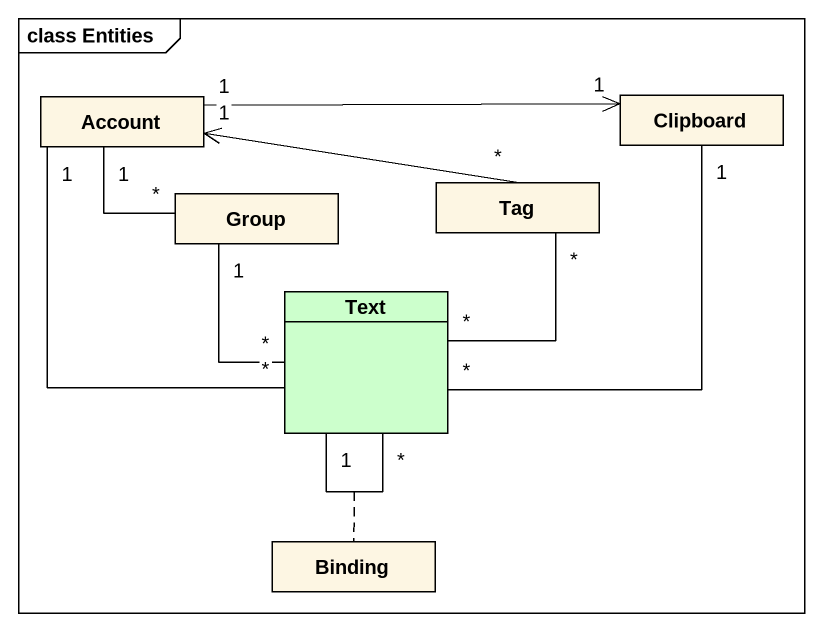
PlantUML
@startuml
mainframe class Entities
hide circle
hide empty members
class Account
class Clipboard
class "Group" as Group_
class Tag
class Text #CCFFCC
class Binding
Account "1" -right-> "1" Clipboard
Account "1" -- "*" Group_
Account "1" -- "*" Text
Clipboard "1" -- "*" Text
Group_ "1" -- "*" Text
Tag "*" -left-> "1" Account
Text "*" -up- "*" Tag
Text "1" -- "*" Text
(Text, Text) .. Binding
@enduml
